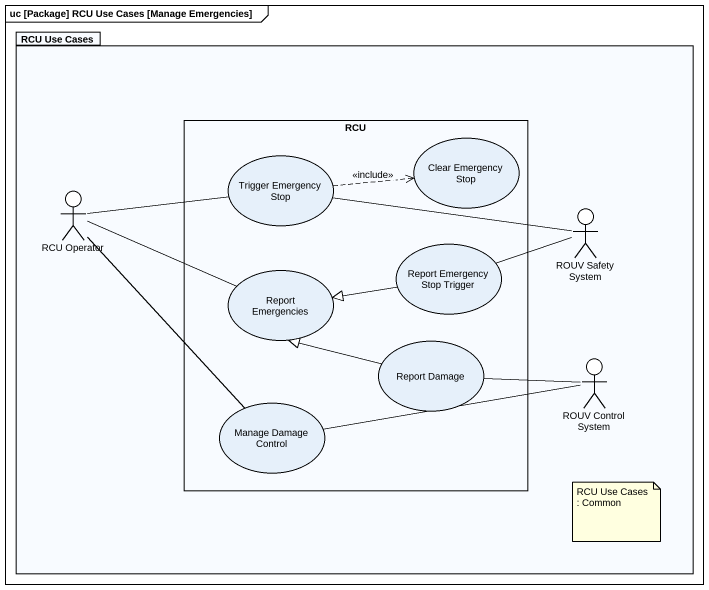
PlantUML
@startuml
mainframe uc [Package] RCU Use Cases [Manage Emergencies]
package "RCU Use Cases" as RCU_Use_Cases {
  rectangle RCU {
    usecase "Trigger Emergency Stop" as Trigger_Emergency_Stop
    usecase "Clear Emergency Stop" as Clear_Emergency_Stop
    usecase "Report Emergencies" as Report_Emergencies
    usecase "Report Emergency Stop Trigger" as Report_Emergency_Stop
    usecase "Report Damage" as Report_Damage
    usecase "Manage Damage Control" as Manage_Damage_Control
  }
  actor "RCU Operator" as RCU_Operator
  actor "ROUV Safety System" as ROUV_Safety_System
  actor "ROUV Control System" as ROUV_Control_System
}
Trigger_Emergency_Stop .right.> Clear_Emergency_Stop : <<include>>
Trigger_Emergency_Stop -right- ROUV_Safety_System
RCU_Operator -right- Trigger_Emergency_Stop
RCU_Operator -- Manage_Damage_Control
Report_Emergencies -left- RCU_Operator
Report_Emergency_Stop -right- ROUV_Safety_System
Report_Emergency_Stop -left-|> Report_Emergencies
Report_Damage -left-|> Report_Emergencies
Report_Damage -right- ROUV_Control_System
Manage_Damage_Control -right- ROUV_Control_System
note as N1
  RCU Use Cases : Common
end note
@enduml
